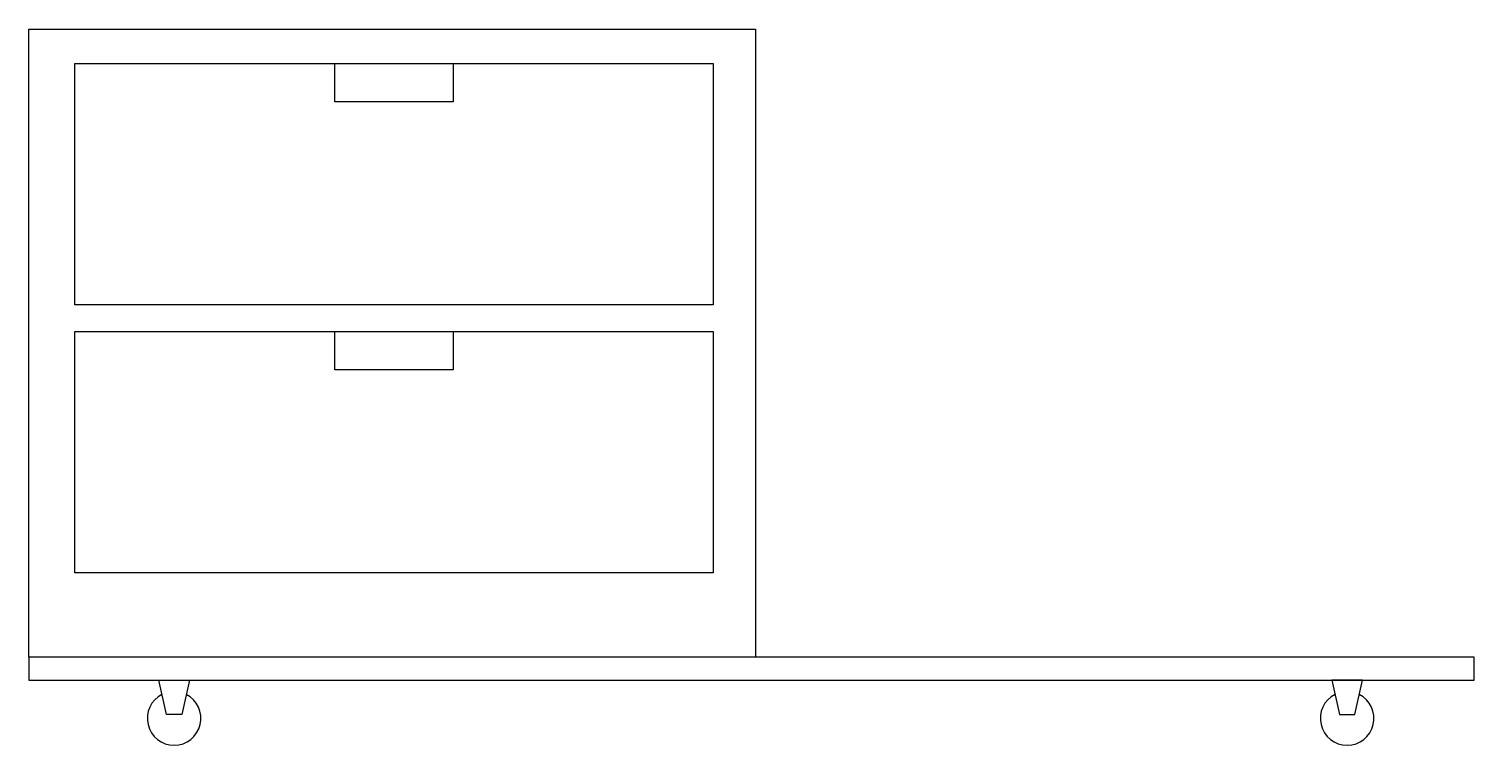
# Model space of a CAD drawing. Extents: x 1387 to 1487, y -1593 to -1544.
import ezdxf

# ---------------------------------------------------------------- set-up
doc = ezdxf.new("R2010")
doc.units = 0
doc.layers.get('0').update_dxf_attribs({"linetype": 'CONTINUOUS'})

# ---------------------------------------------------------------- blocks, each defined once
blk = doc.blocks.new('A$C735A4D5E')
for points in [[(-123.34, 59.14), (-72.94, 59.14), (-72.94, 15.6), (-123.34, 15.6)], [(-120.16, 56.76), (-75.86, 56.76), (-75.86, 40.03), (-120.16, 40.03)], [(-102.13, 56.76), (-93.9, 56.76), (-93.9, 54.1), (-102.13, 54.1)], [(-120.16, 38.17), (-75.86, 38.17), (-75.86, 21.44), (-120.16, 21.44)], [(-102.13, 38.17), (-93.9, 38.17), (-93.9, 35.51), (-102.13, 35.51)], [(-123.34, 14), (-23.07, 14), (-23.07, 15.6), (-123.34, 15.6)], [(-114.33, 14), (-112.21, 14), (-112.74, 11.62), (-113.8, 11.62)], [(-30.82, 14), (-32.94, 14), (-32.41, 11.62), (-31.35, 11.62)]]:
    blk.add_lwpolyline(points, close=True)
for centre in [(-113.27, 11.35), (-31.88, 11.35)]:
    blk.add_arc(centre, 1.86, 116.8833, 63.1167)

msp = doc.modelspace()

# ---------------------------------------------------------------- block references
msp.add_blockref('A$C735A4D5E', (1509.87, -1602.99))

doc.saveas('drawing.dxf')
